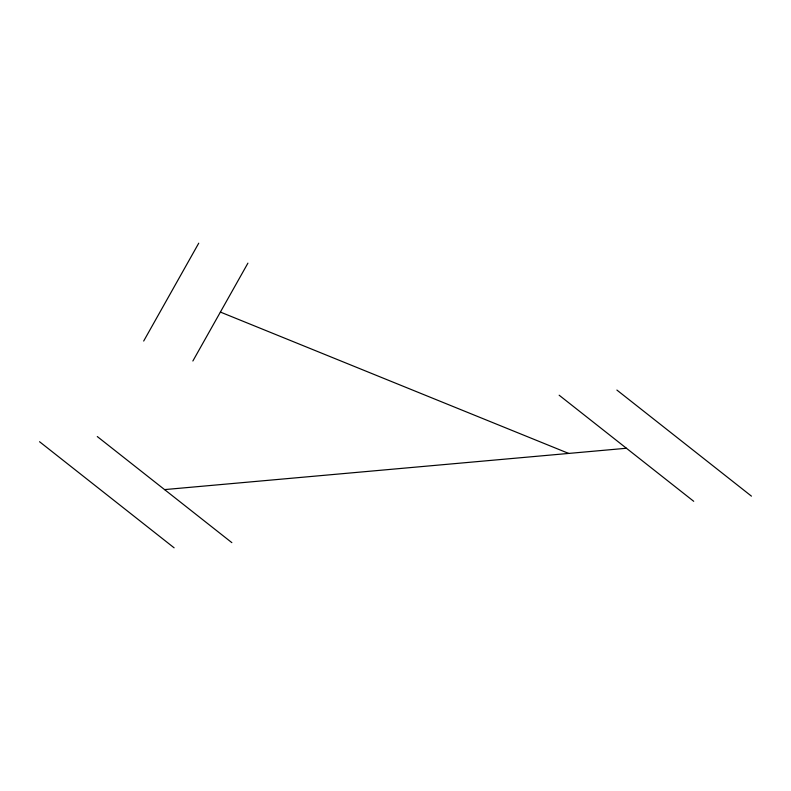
<?xml version="1.0" encoding="UTF-8"?>
<svg xmlns="http://www.w3.org/2000/svg" width="791" height="791" viewBox="0 0 791 791"><rect width="100%" height="100%" fill="white"/><g stroke="black" fill="none" stroke-linecap="round" stroke-linejoin="round"><path stroke-width="1.19" d="M143.685 341.04L198.739 243.183M192.866 361.003L247.919 263.136M164.568 489.599L626.432 448.26M220.392 312.069L568.699 453.431M616.881 390.052L751.45 496.145M559.148 395.213L693.717 501.306M97.283 436.553L231.852 542.646M39.55 441.724L174.119 547.817"/></g></svg>
